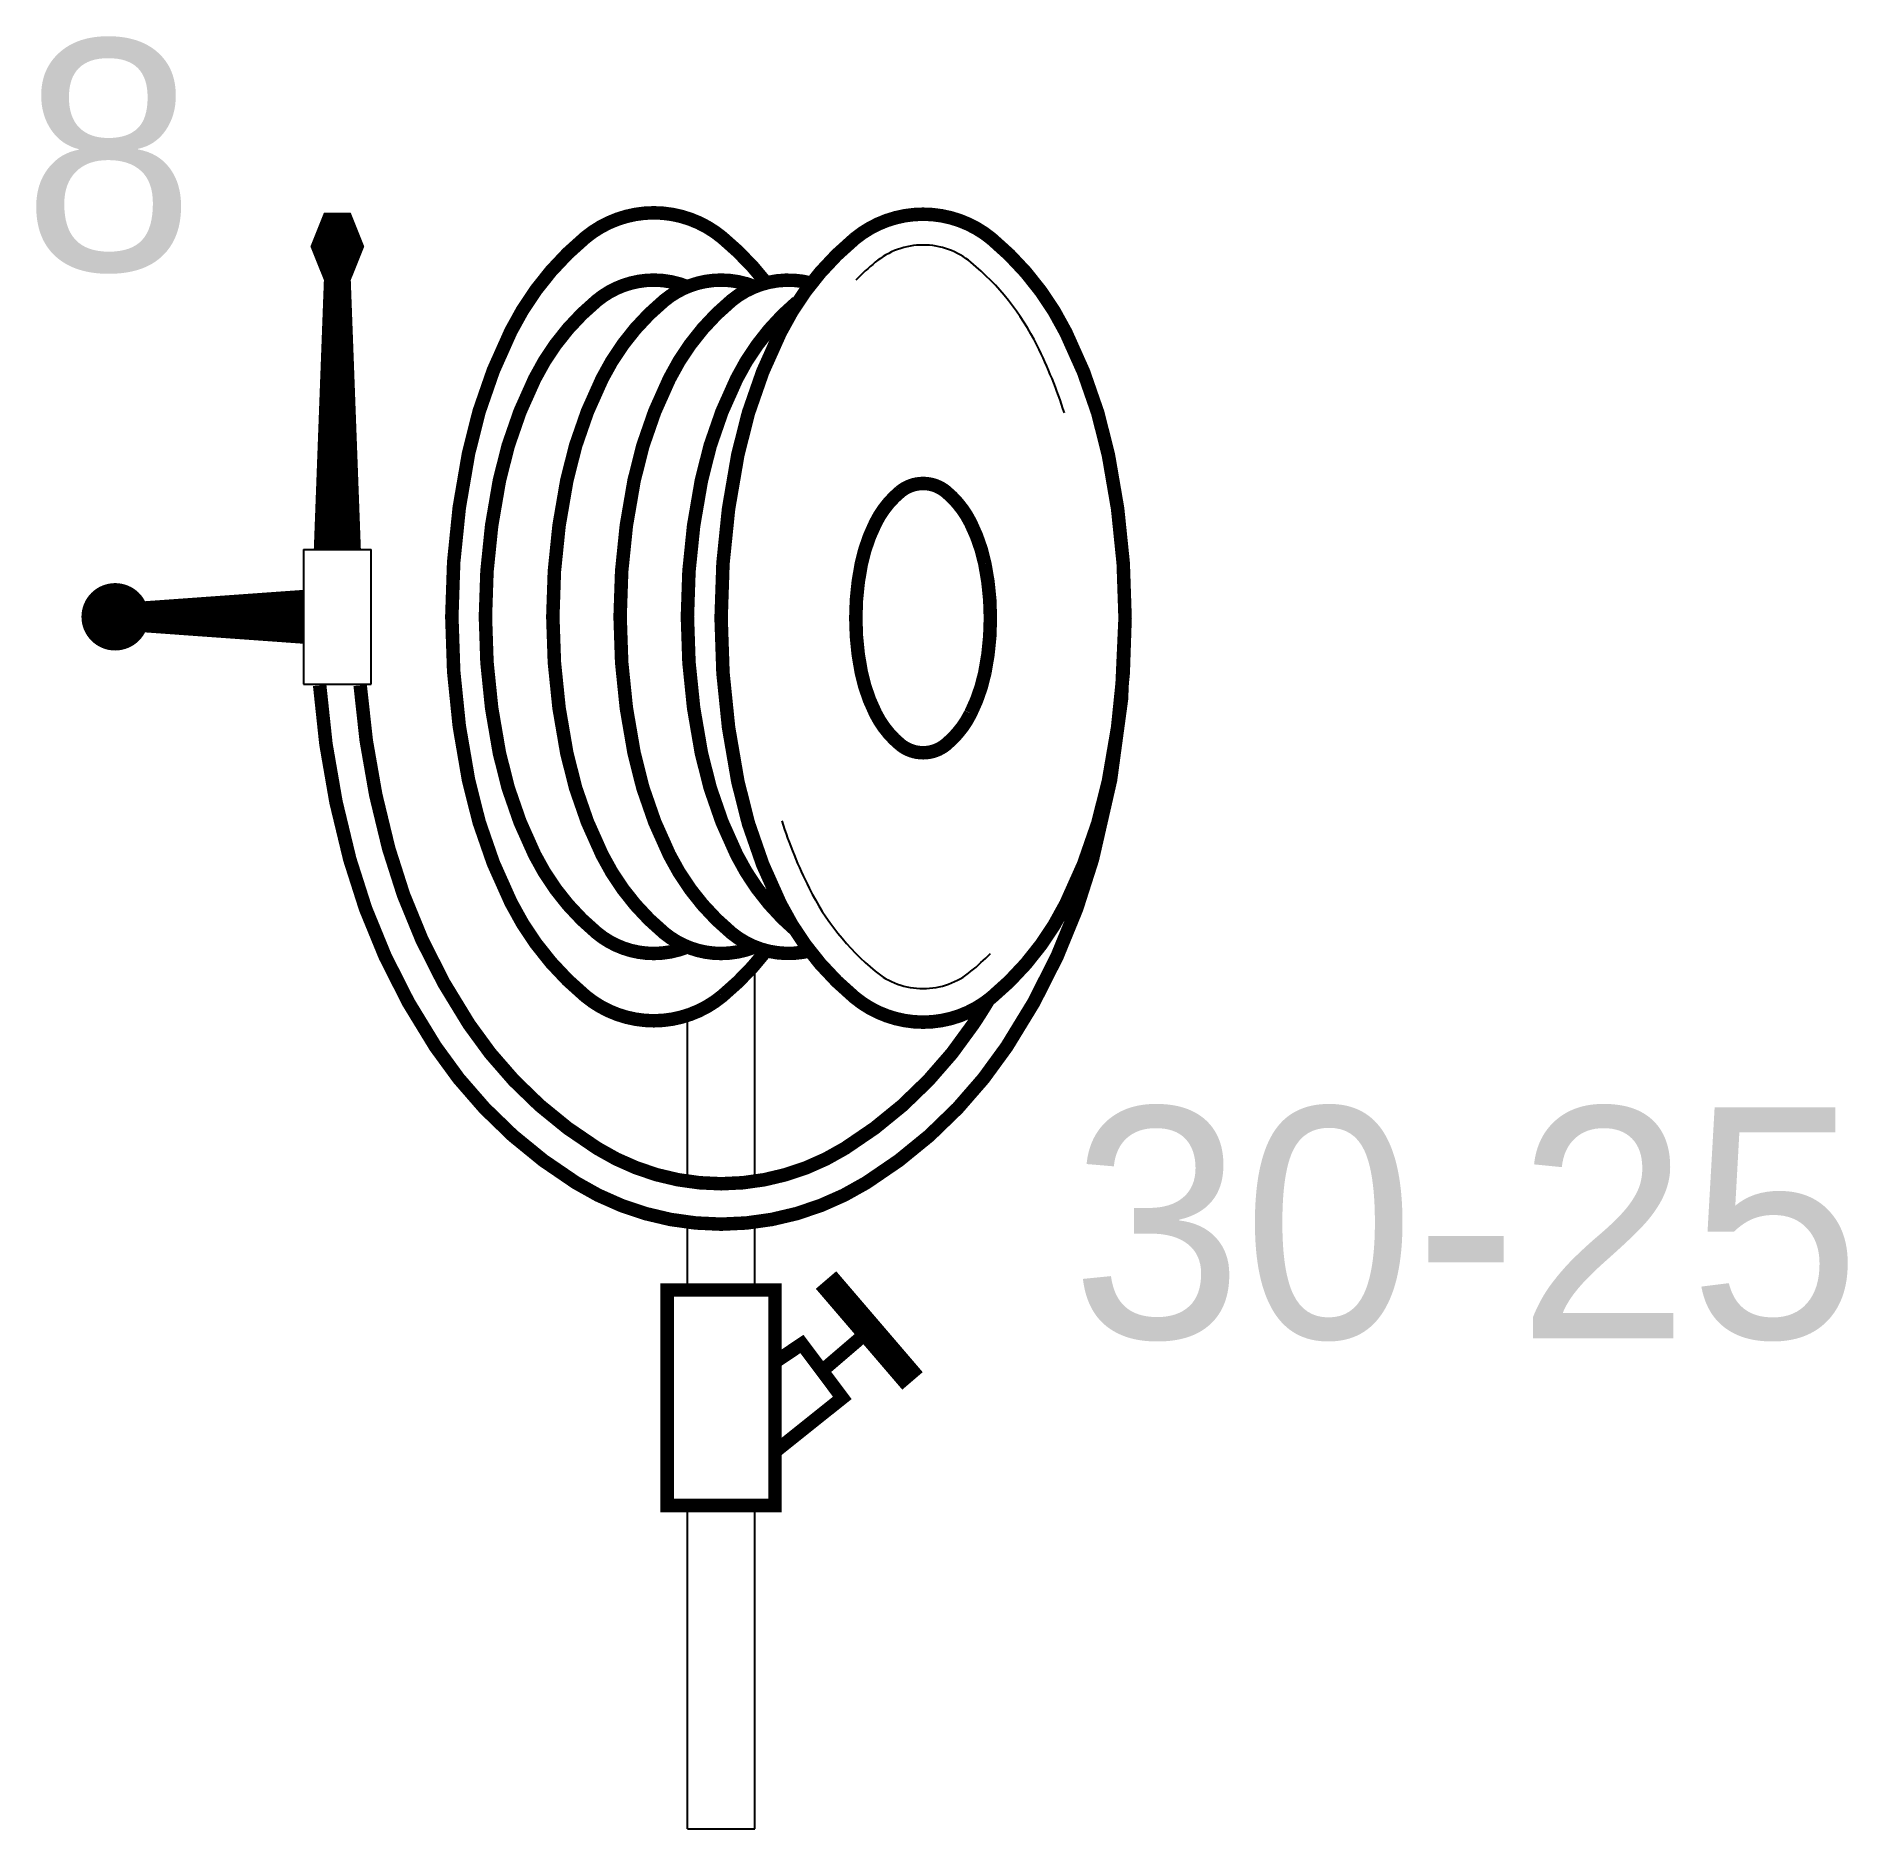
# Model space of a CAD drawing. Extents: x 34.1 to 49.8, y 13 to 28.5.
import ezdxf

# ---------------------------------------------------------------- set-up
doc = ezdxf.new("R2010")
doc.units = 0
doc.layers.add('TXT', color=7, linetype='CONTINUOUS')
doc.layers.add('VEILIG', color=7, linetype='CONTINUOUS')

msp = doc.modelspace()

# ---------------------------------------------------------------- linework, layer by layer
at = {"layer": 'VEILIG', "color": 0}
for p, q in [((36.383, 24.083), (36.967, 24.083)), ((36.383, 24.083), (36.383, 22.917)), ((36.967, 22.917), (36.967, 24.083)), ((36.383, 22.917), (36.967, 22.917)), ((40.292, 18.609), (40.292, 20.487)), ((39.708, 18.609), (39.708, 20.047)), ((39.708, 17.667), (39.708, 18.256)), ((40.292, 17.667), (40.292, 18.256)), ((39.708, 13), (39.708, 15.8)), ((40.292, 13), (40.292, 15.8)), ((39.708, 13), (40.292, 13))]:
    msp.add_line(p, q, dxfattribs=at)
for points, format in [([(36.675, 24.083, 0.408, 0.233, 0), (36.675, 26.417, 0.233, 0.467, 0), (36.675, 26.708, 0.467, 0.233, 0), (36.675, 27, 0, 0, 0)], "xyseb"), ([(42.974, 25.268, 0.038768), (42.738, 25.85, 0.104203), (42.165, 26.571, 0.174705), (41.75, 26.721, 0.174705), (41.335, 26.571, 0.02562), (41.167, 26.417, 0.064948)], "xyb"), ([(36.383, 23.5, 0.467, 0.233, 0), (34.75, 23.5, 0, 0, 0)], "xyseb"), ([(43.5, 23.488, 0.117, 0.117, -0.067459), (43.217, 21.399, 0.117, 0.117, -0.079812), (42.475, 19.776, 0.117, 0.117, -0.107118), (41.258, 18.597, 0.117, 0.117, -0.139889), (40, 18.238, 0.117, 0.117, -0.139889), (38.742, 18.597, 0.117, 0.117, -0.107118), (37.525, 19.776, 0.117, 0.117, -0.079812), (36.783, 21.399, 0.117, 0.117, -0.048796), (36.522, 22.905, 0, 0, 0), (36.873, 22.905, 0.117, 0.117, 0.047924), (37.12, 21.493, 0.117, 0.117, 0.079812), (37.816, 19.97, 0.117, 0.117, 0.107118), (38.927, 18.895, 0.117, 0.117, 0.139889), (40, 18.588, 0.117, 0.117, 0.139889), (41.073, 18.895, 0.117, 0.117, 0.107118), (42.184, 19.97, 0.117, 0.117, 0.011871), (42.318, 20.182, 0, 0, 0.162669), (43.5, 23.488, 0, 0, 0.162669)], "xyseb"), ([(40.526, 21.732, 0.038768), (40.762, 21.15, 0.104203), (41.335, 20.429, 0.174705), (41.75, 20.279, 0.174705), (42.165, 20.429, 0.02562), (42.333, 20.583, 0.064948)], "xyb")]:
    msp.add_lwpolyline(points, format=format, dxfattribs=at)
at = {"layer": 'VEILIG', "color": 0, "const_width": 0.117}
for points in [[(40.391, 26.392, 0.05472), (40.009, 26.786, 0.174705), (39.417, 27, 0.174705), (38.824, 26.786, 0.104203), (38.179, 25.975, 0.064948), (37.812, 24.916, 0.051099), (37.667, 23.5, 0.051099), (37.812, 22.084, 0.064948), (38.179, 21.025, 0.104203), (38.824, 20.214, 0.174705), (39.417, 20, 0.174705), (40.009, 20.214, 0.05472), (40.391, 20.608, 0.064948)], [(39.708, 26.36, 0.096843), (39.417, 26.417, 0.174705), (38.923, 26.239, 0.104203), (38.385, 25.562, 0.064948), (38.079, 24.68, 0.051099), (37.958, 23.5, 0.051099)], [(40.292, 26.36, 0.096843), (40, 26.417, 0.174705), (39.506, 26.239, 0.104203), (38.969, 25.562, 0.064948), (38.663, 24.68, 0.051099), (38.542, 23.5, 0.051099)], [(40.776, 26.392, 0.240116), (40.089, 26.239, 0.104203), (39.552, 25.562, 0.064948), (39.246, 24.68, 0.051099), (39.125, 23.5, 0.051099)], [(40.656, 26.225, 0.101555), (40.135, 25.562, 0.064948), (39.829, 24.68, 0.051099), (39.708, 23.5, 0.051099)], [(37.958, 23.5, 0.051099), (38.079, 22.32, 0.064948), (38.385, 21.438, 0.104203), (38.923, 20.761, 0.174705), (39.417, 20.583, 0.096843), (39.708, 20.64, 0.104203)], [(38.542, 23.5, 0.051099), (38.663, 22.32, 0.064948), (38.969, 21.438, 0.104203), (39.506, 20.761, 0.174705), (40, 20.583, 0.096843), (40.292, 20.64, 0.104203)], [(39.125, 23.5, 0.051099), (39.246, 22.32, 0.064948), (39.552, 21.438, 0.104203), (40.089, 20.761, 0.240116), (40.776, 20.608, 0.174705)], [(39.708, 23.5, 0.051099), (39.829, 22.32, 0.064948), (40.135, 21.438, 0.101555), (40.656, 20.775, 0.146803)]]:
    msp.add_lwpolyline(points, format="xyb", dxfattribs=at)
at = {"layer": 'VEILIG', "color": 0}
for points, const_width in [([(43.5, 23.488, 0.051099), (43.355, 24.904, 0.064948), (42.987, 25.963, 0.104203), (42.343, 26.775, 0.174705), (41.75, 26.988, 0.174705), (41.157, 26.775, 0.104203), (40.513, 25.963, 0.064948), (40.145, 24.904, 0.051099), (40, 23.488, 0.051099), (40.145, 22.073, 0.064948), (40.513, 21.013, 0.104203), (41.157, 20.202, 0.174705), (41.75, 19.988, 0.174705), (42.343, 20.202, 0.104203), (42.987, 21.013, 0.064948), (43.355, 22.073, 0.051099)], 0.117), ([(41.75, 24.655, 0.174705), (41.552, 24.584, 0.104203), (41.338, 24.313, 0.064948), (41.215, 23.96, 0.051099), (41.167, 23.488, 0.051099), (41.215, 23.016, 0.064948), (41.338, 22.663, 0.104203), (41.552, 22.393, 0.174705), (41.75, 22.322, 0.174705), (41.948, 22.393, 0.104203), (42.162, 22.663, 0.064948), (42.285, 23.016, 0.051099), (42.333, 23.488, 0.051099), (42.285, 23.96, 0.064948), (42.162, 24.313, 0.104203), (41.948, 24.584, 0.174705)], 0.117), ([(34.604, 23.5, 1), (34.896, 23.5, 1)], 0.292)]:
    msp.add_lwpolyline(points, format="xyb", close=True, dxfattribs=dict(at, const_width=const_width))
for points, const_width in [([(41.658, 16.88), (40.909, 17.754)], 0.233), ([(40.467, 16.267), (41.05, 16.733), (40.7, 17.2), (40.467, 17.044)], 0.117), ([(40.875, 16.967), (41.283, 17.317)], 0.117)]:
    msp.add_lwpolyline(points, dxfattribs=dict(at, const_width=const_width))
at = {"layer": 'VEILIG', "color": 0, "const_width": 0.117}
msp.add_lwpolyline([(39.533, 17.667), (39.533, 15.8), (40.467, 15.8), (40.467, 17.667)], close=True, dxfattribs=at)

# ---------------------------------------------------------------- texts
at = {"layer": 'TXT', "color": 0}
for s, p in [('8', (33.95, 26.5)), ('30-25', (43.033, 17.25))]:
    msp.add_text(s, height=2, dxfattribs=at).set_placement(p)

doc.saveas('drawing.dxf')
